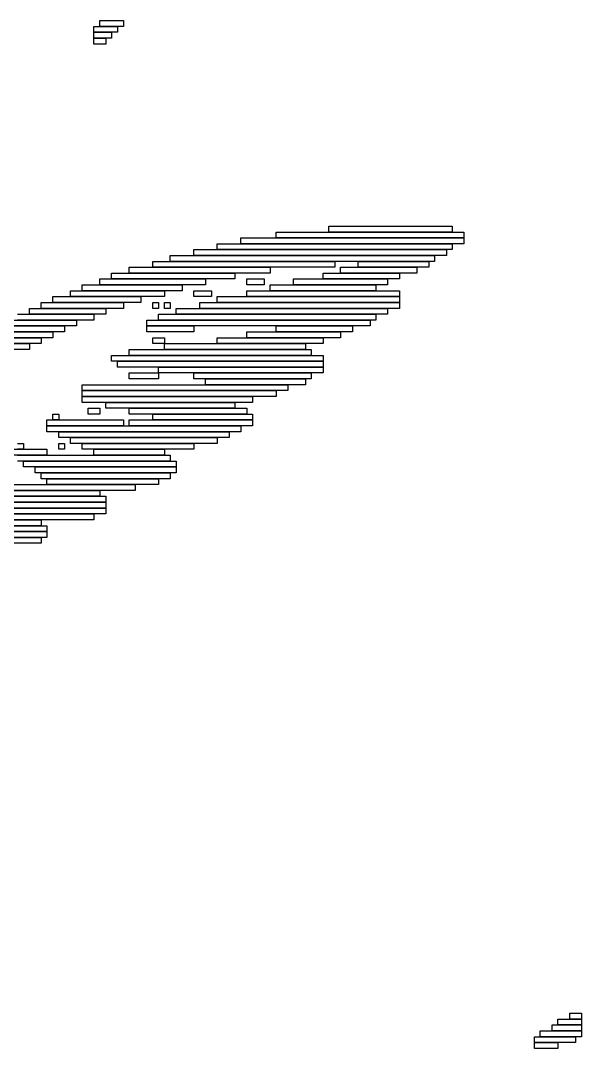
# Model space of a CAD drawing. Extents: x 376 to 648, y 412 to 613.
# Drawn here: x 552.5 to 648, y 438 to 613 of the extents above; entities that cross this region are included whole.
import ezdxf

# ---------------------------------------------------------------- set-up
doc = ezdxf.new("R2010")
doc.units = 0

msp = doc.modelspace()

# ---------------------------------------------------------------- linework, layer by layer
for p, q in [((566, 613), (570, 613)), ((566, 612), (566, 613)), ((570, 613), (570, 612)), ((565, 612), (569, 612)), ((565, 611), (565, 612)), ((569, 611), (565, 611)), ((565, 611), (568, 611)), ((565, 610), (565, 611)), ((570, 612), (566, 612)), ((568, 611), (568, 610)), ((569, 612), (569, 611)), ((568, 610), (565, 610)), ((565, 610), (567, 610)), ((565, 609), (565, 610)), ((567, 609), (565, 609)), ((567, 610), (567, 609)), ((605, 578), (626, 578)), ((605, 577), (605, 578)), ((626, 578), (626, 577)), ((590, 576), (628, 576)), ((590, 575), (590, 576)), ((596, 577), (628, 577)), ((596, 576), (596, 577)), ((628, 576), (596, 576)), ((626, 577), (605, 577)), ((628, 577), (628, 576)), ((628, 576), (628, 575)), ((582, 574), (625, 574)), ((582, 573), (582, 574)), ((586, 575), (626, 575)), ((586, 574), (586, 575)), ((626, 574), (586, 574)), ((628, 575), (590, 575)), ((625, 574), (625, 573)), ((626, 575), (626, 574)), ((578, 573), (623, 573)), ((578, 572), (578, 573)), ((625, 573), (582, 573)), ((623, 573), (623, 572)), ((571, 571), (595, 571)), ((571, 570), (571, 571)), ((575, 572), (606, 572)), ((575, 571), (575, 572)), ((606, 571), (575, 571)), ((623, 572), (578, 572)), ((595, 571), (595, 570)), ((606, 572), (606, 571)), ((607, 571), (620, 571)), ((607, 570), (607, 571)), ((610, 572), (622, 572)), ((610, 571), (610, 572)), ((622, 571), (610, 571)), ((620, 571), (620, 570)), ((622, 572), (622, 571)), ((566, 569), (584, 569)), ((566, 568), (566, 569)), ((568, 570), (589, 570)), ((568, 569), (568, 570)), ((589, 569), (568, 569)), ((595, 570), (571, 570)), ((584, 569), (584, 568)), ((589, 570), (589, 569)), ((591, 569), (594, 569)), ((591, 568), (591, 569)), ((594, 569), (594, 568)), ((599, 569), (615, 569)), ((599, 568), (599, 569)), ((604, 570), (617, 570)), ((604, 569), (604, 570)), ((617, 569), (604, 569)), ((620, 570), (607, 570)), ((615, 569), (615, 568)), ((617, 570), (617, 569)), ((561, 567), (577, 567)), ((561, 566), (561, 567)), ((563, 568), (580, 568)), ((563, 567), (563, 568)), ((580, 567), (563, 567)), ((584, 568), (566, 568)), ((577, 567), (577, 566)), ((580, 568), (580, 567)), ((582, 567), (585, 567)), ((582, 566), (582, 567)), ((585, 567), (585, 566)), ((594, 568), (591, 568)), ((591, 567), (617, 567)), ((591, 566), (591, 567)), ((595, 568), (613, 568)), ((595, 567), (595, 568)), ((613, 567), (595, 567)), ((615, 568), (599, 568)), ((613, 568), (613, 567)), ((617, 567), (617, 566)), ((558, 566), (573, 566)), ((558, 565), (558, 566)), ((577, 566), (561, 566)), ((573, 566), (573, 565)), ((585, 566), (582, 566)), ((586, 566), (617, 566)), ((586, 565), (586, 566)), ((617, 566), (591, 566)), ((617, 566), (617, 565)), ((554, 564), (567, 564)), ((554, 563), (554, 564)), ((556, 565), (570, 565)), ((556, 564), (556, 565)), ((570, 564), (556, 564)), ((573, 565), (558, 565)), ((567, 564), (567, 563)), ((570, 565), (570, 564)), ((575, 565), (576, 565)), ((575, 564), (575, 565)), ((576, 564), (575, 564)), ((576, 565), (576, 564)), ((577, 565), (578, 565)), ((577, 564), (577, 565)), ((578, 564), (577, 564)), ((578, 565), (578, 564)), ((579, 564), (615, 564)), ((579, 563), (579, 564)), ((583, 565), (617, 565)), ((583, 564), (583, 565)), ((617, 564), (583, 564)), ((617, 565), (586, 565)), ((615, 564), (615, 563)), ((617, 565), (617, 564)), ((550, 562), (562, 562)), ((552, 563), (565, 563)), ((565, 562), (552, 562)), ((567, 563), (554, 563)), ((562, 562), (562, 561)), ((565, 563), (565, 562)), ((574, 562), (612, 562)), ((574, 561), (574, 562)), ((576, 563), (613, 563)), ((576, 562), (576, 563)), ((613, 562), (576, 562)), ((615, 563), (579, 563)), ((612, 562), (612, 561)), ((613, 563), (613, 562)), ((546, 560), (558, 560)), ((548, 561), (560, 561)), ((560, 560), (548, 560)), ((562, 561), (550, 561)), ((558, 560), (558, 559)), ((560, 561), (560, 560)), ((612, 561), (574, 561)), ((574, 561), (582, 561)), ((574, 560), (574, 561)), ((582, 560), (574, 560)), ((582, 561), (582, 560)), ((591, 560), (607, 560)), ((591, 559), (591, 560)), ((596, 561), (609, 561)), ((596, 560), (596, 561)), ((609, 560), (596, 560)), ((607, 560), (607, 559)), ((609, 561), (609, 560)), ((545, 559), (556, 559)), ((558, 559), (546, 559)), ((556, 559), (556, 558)), ((575, 559), (577, 559)), ((575, 558), (575, 559)), ((577, 559), (577, 558)), ((586, 559), (604, 559)), ((586, 558), (586, 559)), ((607, 559), (591, 559)), ((604, 559), (604, 558)), ((543, 558), (554, 558)), ((554, 557), (543, 557)), ((556, 558), (545, 558)), ((554, 558), (554, 557)), ((571, 557), (602, 557)), ((571, 556), (571, 557)), ((577, 558), (575, 558)), ((577, 558), (601, 558)), ((577, 557), (577, 558)), ((601, 557), (577, 557)), ((604, 558), (586, 558)), ((601, 558), (601, 557)), ((602, 557), (602, 556)), ((568, 556), (604, 556)), ((568, 555), (568, 556)), ((604, 555), (568, 555)), ((569, 555), (604, 555)), ((569, 554), (569, 555)), ((602, 556), (571, 556)), ((604, 556), (604, 555)), ((604, 555), (604, 554)), ((604, 554), (569, 554)), ((571, 553), (576, 553)), ((571, 552), (571, 553)), ((576, 554), (604, 554)), ((576, 553), (576, 554)), ((604, 553), (576, 553)), ((576, 553), (576, 552)), ((582, 553), (602, 553)), ((582, 552), (582, 553)), ((602, 553), (602, 552)), ((604, 554), (604, 553)), ((576, 552), (571, 552)), ((602, 552), (582, 552)), ((584, 552), (601, 552)), ((584, 551), (584, 552)), ((601, 552), (601, 551)), ((563, 551), (598, 551)), ((563, 550), (563, 551)), ((598, 550), (563, 550)), ((563, 550), (596, 550)), ((563, 549), (563, 550)), ((601, 551), (584, 551)), ((596, 550), (596, 549)), ((598, 551), (598, 550)), ((596, 549), (563, 549)), ((563, 549), (592, 549)), ((563, 548), (563, 549)), ((592, 548), (563, 548)), ((567, 548), (589, 548)), ((567, 547), (567, 548)), ((589, 548), (589, 547)), ((592, 549), (592, 548)), ((558, 546), (559, 546)), ((558, 545), (558, 546)), ((559, 546), (559, 545)), ((564, 547), (566, 547)), ((564, 546), (564, 547)), ((566, 546), (564, 546)), ((566, 547), (566, 546)), ((589, 547), (567, 547)), ((571, 547), (591, 547)), ((571, 546), (571, 547)), ((591, 546), (571, 546)), ((575, 546), (592, 546)), ((575, 545), (575, 546)), ((591, 547), (591, 546)), ((592, 546), (592, 545)), ((557, 545), (570, 545)), ((557, 544), (557, 545)), ((559, 545), (558, 545)), ((570, 545), (570, 544)), ((571, 545), (592, 545)), ((571, 544), (571, 545)), ((592, 545), (575, 545)), ((592, 545), (592, 544)), ((570, 544), (557, 544)), ((557, 544), (590, 544)), ((557, 543), (557, 544)), ((590, 543), (557, 543)), ((559, 543), (588, 543)), ((559, 542), (559, 543)), ((592, 544), (571, 544)), ((588, 543), (588, 542)), ((590, 544), (590, 543)), ((552, 541), (553, 541)), ((553, 541), (553, 540)), ((588, 542), (559, 542)), ((559, 541), (560, 541)), ((559, 540), (559, 541)), ((560, 541), (560, 540)), ((561, 542), (586, 542)), ((561, 541), (561, 542)), ((586, 541), (561, 541)), ((563, 541), (582, 541)), ((563, 540), (563, 541)), ((582, 541), (582, 540)), ((586, 542), (586, 541)), ((551, 540), (557, 540)), ((557, 539), (551, 539)), ((553, 540), (552, 540)), ((552, 539), (578, 539)), ((557, 540), (557, 539)), ((560, 540), (559, 540)), ((582, 540), (563, 540)), ((565, 540), (577, 540)), ((565, 539), (565, 540)), ((577, 539), (565, 539)), ((577, 540), (577, 539)), ((578, 539), (578, 538)), ((578, 538), (552, 538)), ((553, 538), (579, 538)), ((553, 537), (553, 538)), ((579, 538), (579, 537)), ((579, 537), (553, 537)), ((555, 537), (579, 537)), ((555, 536), (555, 537)), ((579, 536), (555, 536)), ((556, 536), (578, 536)), ((556, 535), (556, 536)), ((578, 536), (578, 535)), ((579, 537), (579, 536)), ((546, 534), (572, 534)), ((578, 535), (556, 535)), ((557, 535), (576, 535)), ((557, 534), (557, 535)), ((576, 534), (557, 534)), ((572, 534), (572, 533)), ((576, 535), (576, 534)), ((572, 533), (546, 533)), ((547, 533), (566, 533)), ((566, 532), (547, 532)), ((548, 532), (567, 532)), ((566, 533), (566, 532)), ((567, 532), (567, 531)), ((567, 531), (548, 531)), ((549, 531), (567, 531)), ((567, 531), (567, 530)), ((542, 530), (567, 530)), ((567, 529), (542, 529)), ((542, 529), (565, 529)), ((567, 530), (549, 530)), ((565, 529), (565, 528)), ((567, 530), (567, 529)), ((532, 528), (556, 528)), ((556, 527), (532, 527)), ((532, 527), (557, 527)), ((565, 528), (542, 528)), ((556, 528), (556, 527)), ((557, 527), (557, 526)), ((557, 526), (532, 526)), ((532, 526), (557, 526)), ((557, 525), (532, 525)), ((532, 525), (556, 525)), ((556, 525), (556, 524)), ((557, 526), (557, 525)), ((556, 524), (532, 524)), ((644, 443), (648, 443)), ((644, 442), (644, 443)), ((646, 444), (648, 444)), ((646, 443), (646, 444)), ((648, 443), (646, 443)), ((648, 444), (648, 443)), ((648, 443), (648, 442)), ((641, 441), (648, 441)), ((641, 440), (641, 441)), ((643, 442), (648, 442)), ((643, 441), (643, 442)), ((648, 441), (643, 441)), ((648, 442), (644, 442)), ((648, 442), (648, 441)), ((648, 441), (648, 440)), ((640, 440), (647, 440)), ((640, 439), (640, 440)), ((648, 440), (641, 440)), ((647, 440), (647, 439)), ((647, 439), (640, 439)), ((640, 439), (644, 439)), ((640, 438), (640, 439)), ((644, 438), (640, 438)), ((644, 439), (644, 438))]:
    msp.add_line(p, q)

doc.saveas('drawing.dxf')
